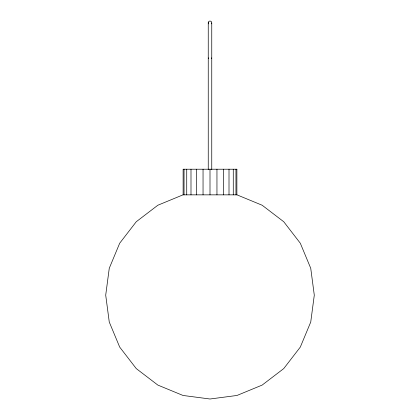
<?xml version="1.0" encoding="UTF-8"?>
<svg xmlns="http://www.w3.org/2000/svg" width="420" height="420" viewBox="0 0 420 420"><rect width="100%" height="100%" fill="white"/><g stroke="black" fill="none" stroke-linecap="round" stroke-linejoin="round"><path stroke-width="0.63" d="M208.247 169.565L208.247 22.564C208.415 20.281 212.105 20.716 211.754 22.974L211.754 169.565M211.754 22.974L211.417 23.83M183.01 194.854L157.857 205.228L136.259 221.734L119.684 243.238L109.263 268.28L105.709 295.16L109.263 322.035L119.684 347.078L136.259 368.587L157.857 385.088L183.01 395.462L210 399L236.99 395.462L262.143 385.088L283.742 368.587L300.316 347.078L310.737 322.035L314.291 295.16L310.737 268.28L300.316 243.238L283.742 221.734L262.143 205.228L236.99 194.854M208.583 58.002L208.247 58.112L208.619 58.28M211.417 58.275L211.754 58.165L211.381 57.997M208.619 23.872L208.247 22.564M235.961 169.218L235.961 194.854M233.273 169.218L233.273 194.854M229.005 169.218L229.005 194.854M223.44 169.218L223.44 194.854M216.956 169.218L216.956 194.854M210 169.218L210 194.854M203.044 169.218L203.044 194.854M196.56 169.218L196.56 194.854M190.995 169.218L190.995 194.854M186.727 169.218L186.727 194.854M184.039 169.218L184.039 194.854M236.875 169.218L183.125 169.218L183.125 194.854L236.875 194.854L236.875 169.218"/></g></svg>
